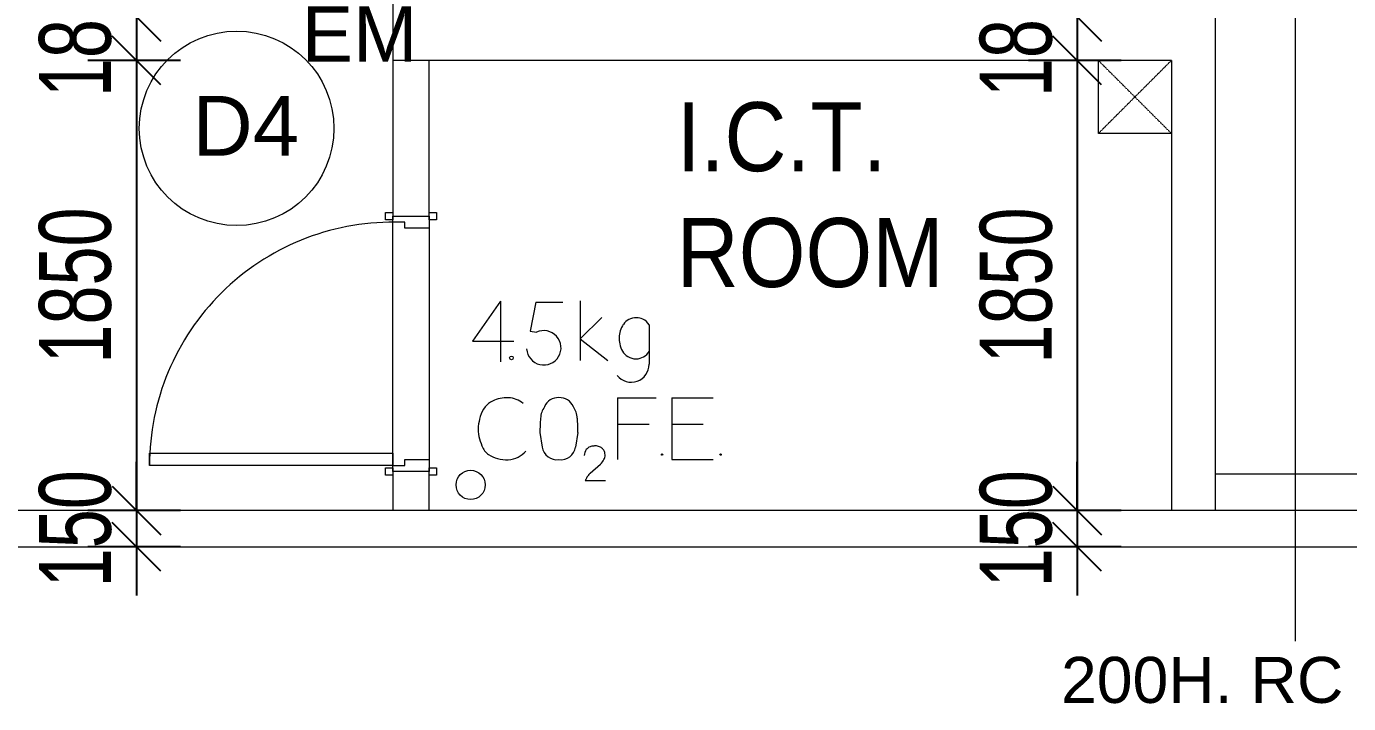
# Model space of a CAD drawing. Header units: millimetres. Extents: x 12827 to 109288, y -12264 to 68487.
# Drawn here: x 76834 to 82268, y 7064 to 9847 of the extents above; entities that cross this region are included whole.
import ezdxf

# ---------------------------------------------------------------- set-up
doc = ezdxf.new("R2010")
doc.units = ezdxf.units.MM
doc.linetypes.add('Car Lift Hidden', pattern=[1.6, 0.8, -0.8])
doc.linetypes.add('Dash', pattern=[6, 3, -3])
for name, color, linetype, lineweight in [('A-ANNO-DIMS', 211, 'Continuous', 5), ('A-ANNO-NOTE', 131, 'Continuous', 25), ('A-DETL', 90, 'Continuous', 9), ('A-DETL-GENF', 92, 'Continuous', 20), ('A-DETL-HDLN', 90, 'Dash', 9), ('A-DOOR', 31, 'Continuous', 20), ('A-DOOR-FRAM', 31, 'Continuous', 30), ('A-FLOR', 192, 'Continuous', 9), ('A-WALL', 113, 'Continuous', 20), ('G-ANNO-TEXT', 231, 'Continuous', 5)]:
    doc.layers.add(name, color=color, linetype=linetype, lineweight=lineweight)
doc.styles.add('Arial_1', font='arial.ttf', dxfattribs={"width": 0.7, "height": 295.05988})
doc.styles.add('Swis721 BT_2', font='swiss.ttf', dxfattribs={"width": 0.89, "height": 283.821263})
doc.styles.add('Swis721 BT_4', font='swiss.ttf', dxfattribs={"height": 245.978428})
doc.styles.add('Swis721 BT_5', font='swiss.ttf', dxfattribs={"height": 1.135285})
doc.styles.add('Swis721 BT_8', font='swiss.ttf', dxfattribs={"height": 189.214176})
doc.dimstyles.new('Linear_-_1_5mm_Arial', dxfattribs={"dimscale": 304.8, "dimtxt": 300, "dimasz": 0.656168, "dimexe": 0.656168, "dimexo": 0.0625, "dimgap": 0.328084, "dimtad": 1, "dimdec": 0, "dimzin": 0, "dimdsep": 46, "dimtxsty": 'Arial_1', "dimblk1": 'OBLIQUE', "dimblk2": 'OBLIQUE', "dimsah": 1, "dimcen": 0.09, "dimadec": 0, "dimazin": 0, "dimtfac": 1, "dimtdec": 4, "dimtix": 1, "dimtmove": 0, "dimatfit": 3, "dimfxl": 0.656168, "dimfxlon": 1, "dimtvp": 1, "dimtolj": 1, "dimtzin": 0, "dimarcsym": 2})

# ---------------------------------------------------------------- blocks, each defined once
blk = doc.blocks.new('DLN-Single Door__X05_ - _M26a_ 1000 x 2000 _WH_-14686134-Copy of 2_F')
at = {"layer": 'A-DOOR', "lineweight": 15}
for p, q in [((-500, 1075), (-450, 1075)), ((-500, 75), (-500, 1075)), ((-450, 1075), (-450, 75)), ((-540, 105), (-510, 105)), ((-540, 75), (-540, 105)), ((-510, 75), (-540, 75)), ((-510, 105), (-510, 75)), ((-450, 75), (-500, 75)), ((510, 75), (510, 105)), ((510, 105), (540, 105)), ((540, 75), (510, 75)), ((540, 105), (540, 75)), ((-540, -75), (-510, -75)), ((-540, -105), (-540, -75)), ((-510, -105), (-540, -105)), ((-510, -75), (-510, -105)), ((510, -105), (510, -75)), ((510, -75), (540, -75)), ((540, -105), (510, -105)), ((540, -75), (540, -105))]:
    blk.add_line(p, q, dxfattribs=at)
blk.add_arc((-500, 75), 1000, 359.5, 90, dxfattribs=at)
at = {"layer": 'A-DOOR-FRAM', "lineweight": 15}
for p, q in [((-525, 75), (-500, 75)), ((-525, -75), (-525, 75)), ((-500, 75), (-500, 25)), ((500, 75), (525, 75)), ((500, 25), (500, 75)), ((525, 75), (525, -75)), ((-500, 25), (-475, 25)), ((-475, 25), (-475, -75)), ((475, 25), (500, 25)), ((475, -75), (475, 25)), ((-475, -75), (-525, -75)), ((525, -75), (475, -75))]:
    blk.add_line(p, q, dxfattribs=at)
blk = doc.blocks.new('DLN_2D- CO2F_E - COFE-19082810-Copy of 2_F')
at = {"layer": 'A-DETL-GENF'}
for p, q in [((-17.3, 748.2), (-131.7, 584.8)), ((-17.3, 748.2), (-17.3, 498.9)), ((127.7, 744.7), (104.6, 625.9)), ((127.7, 744.7), (239.3, 744.7)), ((310.6, 749.5), (310.6, 505.3)), ((310.6, 593.7), (398.7, 681.9)), ((104.6, 625.9), (130.7, 620.8)), ((593.9, 651.6), (593.9, 489.4)), ((-131.7, 584.8), (37, 584.8)), ((310.6, 593.7), (423.7, 505.3)), ((463.2, 351.9), (623.2, 351.9)), ((463.2, 351.9), (463.2, 97.1)), ((686.3, 351.9), (856.3, 351.9)), ((686.3, 351.9), (686.3, 97.1)), ((463.2, 242.8), (593.2, 242.8)), ((686.3, 242.8), (816.3, 242.8)), ((144.8, 208.3), (154.2, 149.1)), ((301, 208.3), (291.6, 149.1)), ((351.6, 41.5), (393.3, 78.6)), ((686.3, 97.1), (856.3, 97.1)), ((330.8, 11.3), (414.5, 11.3))]:
    blk.add_line(p, q, dxfattribs=at)
for centre, radius in [((27.8, 515.4), 7.48), ((646.9, 118.2), 3), ((887.2, 118.2), 3), ((-140, -6.8), 60)]:
    blk.add_circle(centre, radius, dxfattribs=at)
for centre, radius, start, end in [((584.9, 589.2), 116.4, 146.781, 161.219), ((539, 619.3), 61.4, 118.4863, 146.781), ((539, 619.3), 61.4, 87.5137, 118.4863), ((538.4, 607.6), 73.2, 66.4863, 87.5137), ((544.7, 622), 57.4, 31.0497, 66.4863), ((160.8, 556.8), 70.7, 183.8046, 115.1955), ((550.8, 600.8), 80.3, 161.219, 180.781), ((653, 602.2), 182.6, 180.781, 189.219), ((556.9, 586.6), 85.2, 189.219, 210.781), ((520.1, 489.4), 73.8, 218.3959, 0), ((539, 575.9), 64.4, 210.781, 239.219), ((539, 575.9), 64.4, 239.219, 271.0549), ((539, 575.9), 64.4, 271.0549, 328.5853), ((-3.7, 248.5), 100.5, 117.3794, 139.3393), ((9.8, 218.4), 133.5, 87.6545, 116.6047), ((11.2, 253), 98.9, 49.3487, 87.6545), ((220.8, 289.2), 62.8, 88.1154, 155.8846), ((225, 289.2), 62.8, 24.1154, 91.8846), ((190.9, 195.7), 302.2, 164.9644, 172.7557), ((-3.7, 248.5), 100.5, 139.3393, 165.241), ((246.2, 259.9), 99.2, 146.4031, 175.5969), ((199.6, 259.9), 99.2, 4.4031, 33.5969), ((2, 220.3), 111.7, 173.0655, 194.7367), ((977, 203.7), 832.2, 175.5969, 179.6803), ((-531.2, 203.7), 832.2, 0.3197, 4.4031), ((290.2, 299.4), 410.6, 195.1825, 200.7734), ((-22, 180.7), 76.5, 200.5788, 234.8357), ((1.7, 216.2), 119.2, 235.3378, 254.6622), ((9.8, 196.2), 99.8, 297.0921, 320.3091), ((215.5, 158.8), 62.1, 189, 276.8019), ((230.2, 158.8), 62.1, 263.1981, 351), ((366.1, 113.7), 39.4, 141.0169, 178.9831), ((366.1, 113.7), 39.4, 112.8661, 141.0169), ((366.1, 113.7), 39.4, 90.3809, 112.8661), ((372.1, 109.6), 44, 77.7176, 98.2824), ((371.2, 105.3), 48.4, 58.2824, 77.7176), ((381.1, 121.3), 29.6, 35.7176, 58.2824), ((370.2, 113.4), 43.1, 18.2824, 35.7176), ((384.5, 118.2), 28, 357.7176, 18.2824), ((382.8, 115.1), 29.7, 342.2769, 3.7231), ((7, 236.9), 140.6, 254.7908, 273.2092), ((9.8, 196.2), 99.8, 272.9079, 297.0921), ((334.4, 139.8), 84.9, 313.9551, 330.0449), ((299.9, 141.6), 116.8, 337.7231, 342.2769), ((457.2, -49.8), 140.4, 145.8137, 154.1863), ((407.5, -16), 80.3, 134.1863, 145.8137)]:
    blk.add_arc(centre, radius, start, end, dxfattribs=at)
blk = doc.blocks.new('GBP_Door Mark - 2 x 1_3_R_T_ Border _EM_ON_-18777231-Copy of 2_F')
at = {"layer": 'A-ANNO-NOTE', "lineweight": 5}
blk.add_circle((-31.356, 27.261), 2, dxfattribs=at)
at = {"layer": 'A-ANNO-NOTE', "lineweight": 5, "insert": (-30.02, 29.767), "char_height": 1.1353, "width": 2.7792, "attachment_point": 1, "line_spacing_factor": 1.00667, "style": 'Swis721 BT_5'}
blk.add_mtext('EM', dxfattribs=at)
blk = doc.blocks.new('_Oblique')
at = {"color": 0, "linetype": 'ByBlock', "lineweight": -2}
blk.add_line((-0.5, -0.5), (0.5, 0.5), dxfattribs=at)
blk = doc.blocks.new('DIMBLOCK87-Copy of 2_F')
at = {"layer": 'A-ANNO-DIMS', "color": 0, "lineweight": -2, "transparency": 16777216}
for p, q in [((81333.3, 12077.5), (80952.4, 12077.5)), ((81152.4, 12077.5), (81152.4, 9887.5)), ((81333.3, 9887.5), (80952.4, 9887.5))]:
    blk.add_line(p, q, dxfattribs=at)
at = {"layer": 'Defpoints', "color": 0, "transparency": 16777216}
for p in [(81352.4, 12077.5), (81152.4, 9887.5), (81352.4, 9887.5)]:
    blk.add_point(p, dxfattribs=at)
at = {"layer": 'A-ANNO-DIMS', "color": 0, "lineweight": -2, "transparency": 16777216, "xscale": 200, "yscale": 200, "zscale": 200}
for p, rotation in [((81152.4, 12077.5), 90), ((81152.4, 9887.5), 270)]:
    blk.add_blockref('_Oblique', p, dxfattribs=dict(at, rotation=rotation))
at = {"layer": 'A-ANNO-DIMS', "color": 0, "transparency": 16777216, "insert": (80901.7, 10982.5), "char_height": 295.06, "width": 753.231, "attachment_point": 5, "rotation": 90, "style": 'Arial_1'}
blk.add_mtext('\\A1;2190', dxfattribs=at)
blk = doc.blocks.new('DIMBLOCK88-Copy of 2_F')
at = {"layer": 'A-ANNO-DIMS', "color": 0, "lineweight": -2, "transparency": 16777216}
for p, q in [((81152.4, 9887.5), (81152.4, 10087.5)), ((81333.3, 9887.5), (80952.4, 9887.5)), ((81152.4, 9887.5), (81152.4, 9707.5)), ((81333.3, 9707.5), (80952.4, 9707.5)), ((81152.4, 9707.5), (81152.4, 9507.5))]:
    blk.add_line(p, q, dxfattribs=at)
at = {"layer": 'Defpoints', "color": 0, "transparency": 16777216}
for p in [(81352.4, 9887.5), (81152.4, 9707.5), (81352.4, 9707.5)]:
    blk.add_point(p, dxfattribs=at)
at = {"layer": 'A-ANNO-DIMS', "color": 0, "lineweight": -2, "transparency": 16777216, "xscale": 200, "yscale": 200, "zscale": 200}
for p, rotation in [((81152.4, 9887.5), 270), ((81152.4, 9707.5), 90)]:
    blk.add_blockref('_Oblique', p, dxfattribs=dict(at, rotation=rotation))
at = {"layer": 'A-ANNO-DIMS', "color": 0, "transparency": 16777216, "insert": (80901.7, 9797.5), "char_height": 295.06, "width": 564.923, "attachment_point": 5, "rotation": 90, "style": 'Arial_1'}
blk.add_mtext('\\A1;180', dxfattribs=at)
blk = doc.blocks.new('DIMBLOCK89-Copy of 2_F')
at = {"layer": 'A-ANNO-DIMS', "color": 0, "lineweight": -2, "transparency": 16777216}
for p, q in [((81333.3, 9707.5), (80952.4, 9707.5)), ((81152.4, 9707.5), (81152.4, 7857.5)), ((81333.3, 7857.5), (80952.4, 7857.5))]:
    blk.add_line(p, q, dxfattribs=at)
at = {"layer": 'Defpoints', "color": 0, "transparency": 16777216}
for p in [(81352.4, 9707.5), (81152.4, 7857.5), (81352.4, 7857.5)]:
    blk.add_point(p, dxfattribs=at)
at = {"layer": 'A-ANNO-DIMS', "color": 0, "lineweight": -2, "transparency": 16777216, "xscale": 200, "yscale": 200, "zscale": 200}
for p, rotation in [((81152.4, 9707.5), 90), ((81152.4, 7857.5), 270)]:
    blk.add_blockref('_Oblique', p, dxfattribs=dict(at, rotation=rotation))
at = {"layer": 'A-ANNO-DIMS', "color": 0, "transparency": 16777216, "insert": (80901.7, 8782.5), "char_height": 295.06, "width": 753.231, "attachment_point": 5, "rotation": 90, "style": 'Arial_1'}
blk.add_mtext('\\A1;1850', dxfattribs=at)
blk = doc.blocks.new('DIMBLOCK90-Copy of 2_F')
at = {"layer": 'A-ANNO-DIMS', "color": 0, "lineweight": -2, "transparency": 16777216}
for p, q in [((81152.4, 7857.5), (81152.4, 8057.5)), ((81333.3, 7857.5), (80952.4, 7857.5)), ((81152.4, 7857.5), (81152.4, 7707.5)), ((81333.3, 7707.5), (80952.4, 7707.5)), ((81152.4, 7707.5), (81152.4, 7507.5))]:
    blk.add_line(p, q, dxfattribs=at)
at = {"layer": 'Defpoints', "color": 0, "transparency": 16777216}
for p in [(81352.4, 7857.5), (81152.4, 7707.5), (81352.4, 7707.5)]:
    blk.add_point(p, dxfattribs=at)
at = {"layer": 'A-ANNO-DIMS', "color": 0, "lineweight": -2, "transparency": 16777216, "xscale": 200, "yscale": 200, "zscale": 200}
for p, rotation in [((81152.4, 7857.5), 270), ((81152.4, 7707.5), 90)]:
    blk.add_blockref('_Oblique', p, dxfattribs=dict(at, rotation=rotation))
at = {"layer": 'A-ANNO-DIMS', "color": 0, "transparency": 16777216, "insert": (80901.7, 7782.5), "char_height": 295.06, "width": 564.923, "attachment_point": 5, "rotation": 90, "style": 'Arial_1'}
blk.add_mtext('\\A1;150', dxfattribs=at)
blk = doc.blocks.new('DIMBLOCK118-Copy of 2_F')
at = {"layer": 'A-ANNO-DIMS', "color": 0, "lineweight": -2, "transparency": 16777216}
for p, q in [((77466.7, 12077.5), (77085.7, 12077.5)), ((77285.7, 12077.5), (77285.7, 9887.5)), ((77466.7, 9887.5), (77085.7, 9887.5))]:
    blk.add_line(p, q, dxfattribs=at)
at = {"layer": 'Defpoints', "color": 0, "transparency": 16777216}
for p in [(77485.7, 12077.5), (77285.7, 9887.5), (77485.7, 9887.5)]:
    blk.add_point(p, dxfattribs=at)
at = {"layer": 'A-ANNO-DIMS', "color": 0, "lineweight": -2, "transparency": 16777216, "xscale": 200, "yscale": 200, "zscale": 200}
for p, rotation in [((77285.7, 12077.5), 90), ((77285.7, 9887.5), 270)]:
    blk.add_blockref('_Oblique', p, dxfattribs=dict(at, rotation=rotation))
at = {"layer": 'A-ANNO-DIMS', "color": 0, "transparency": 16777216, "insert": (77035.1, 10982.5), "char_height": 295.06, "width": 753.231, "attachment_point": 5, "rotation": 90, "style": 'Arial_1'}
blk.add_mtext('\\A1;2190', dxfattribs=at)
blk = doc.blocks.new('DIMBLOCK119-Copy of 2_F')
at = {"layer": 'A-ANNO-DIMS', "color": 0, "lineweight": -2, "transparency": 16777216}
for p, q in [((77285.7, 9887.5), (77285.7, 10087.5)), ((77466.7, 9887.5), (77085.7, 9887.5)), ((77285.7, 9887.5), (77285.7, 9707.5)), ((77466.7, 9707.5), (77085.7, 9707.5)), ((77285.7, 9707.5), (77285.7, 9507.5))]:
    blk.add_line(p, q, dxfattribs=at)
at = {"layer": 'Defpoints', "color": 0, "transparency": 16777216}
for p in [(77485.7, 9887.5), (77285.7, 9707.5), (77485.7, 9707.5)]:
    blk.add_point(p, dxfattribs=at)
at = {"layer": 'A-ANNO-DIMS', "color": 0, "lineweight": -2, "transparency": 16777216, "xscale": 200, "yscale": 200, "zscale": 200}
for p, rotation in [((77285.7, 9887.5), 270), ((77285.7, 9707.5), 90)]:
    blk.add_blockref('_Oblique', p, dxfattribs=dict(at, rotation=rotation))
at = {"layer": 'A-ANNO-DIMS', "color": 0, "transparency": 16777216, "insert": (77035.1, 9797.5), "char_height": 295.06, "width": 564.923, "attachment_point": 5, "rotation": 90, "style": 'Arial_1'}
blk.add_mtext('\\A1;180', dxfattribs=at)
blk = doc.blocks.new('DIMBLOCK120-Copy of 2_F')
at = {"layer": 'A-ANNO-DIMS', "color": 0, "lineweight": -2, "transparency": 16777216}
for p, q in [((77466.7, 9707.5), (77085.7, 9707.5)), ((77285.7, 9707.5), (77285.7, 7857.5)), ((77466.7, 7857.5), (77085.7, 7857.5))]:
    blk.add_line(p, q, dxfattribs=at)
at = {"layer": 'Defpoints', "color": 0, "transparency": 16777216}
for p in [(77485.7, 9707.5), (77285.7, 7857.5), (77485.7, 7857.5)]:
    blk.add_point(p, dxfattribs=at)
at = {"layer": 'A-ANNO-DIMS', "color": 0, "lineweight": -2, "transparency": 16777216, "xscale": 200, "yscale": 200, "zscale": 200}
for p, rotation in [((77285.7, 9707.5), 90), ((77285.7, 7857.5), 270)]:
    blk.add_blockref('_Oblique', p, dxfattribs=dict(at, rotation=rotation))
at = {"layer": 'A-ANNO-DIMS', "color": 0, "transparency": 16777216, "insert": (77035.1, 8782.5), "char_height": 295.06, "width": 753.231, "attachment_point": 5, "rotation": 90, "style": 'Arial_1'}
blk.add_mtext('\\A1;1850', dxfattribs=at)
blk = doc.blocks.new('DIMBLOCK121-Copy of 2_F')
at = {"layer": 'A-ANNO-DIMS', "color": 0, "lineweight": -2, "transparency": 16777216}
for p, q in [((77285.7, 7857.5), (77285.7, 8057.5)), ((77466.7, 7857.5), (77085.7, 7857.5)), ((77285.7, 7857.5), (77285.7, 7707.5)), ((77466.7, 7707.5), (77085.7, 7707.5)), ((77285.7, 7707.5), (77285.7, 7507.5))]:
    blk.add_line(p, q, dxfattribs=at)
at = {"layer": 'Defpoints', "color": 0, "transparency": 16777216}
for p in [(77485.7, 7857.5), (77285.7, 7707.5), (77485.7, 7707.5)]:
    blk.add_point(p, dxfattribs=at)
at = {"layer": 'A-ANNO-DIMS', "color": 0, "lineweight": -2, "transparency": 16777216, "xscale": 200, "yscale": 200, "zscale": 200}
for p, rotation in [((77285.7, 7857.5), 270), ((77285.7, 7707.5), 90)]:
    blk.add_blockref('_Oblique', p, dxfattribs=dict(at, rotation=rotation))
at = {"layer": 'A-ANNO-DIMS', "color": 0, "transparency": 16777216, "insert": (77035.1, 7782.5), "char_height": 295.06, "width": 564.923, "attachment_point": 5, "rotation": 90, "style": 'Arial_1'}
blk.add_mtext('\\A1;150', dxfattribs=at)

msp = doc.modelspace()

# ---------------------------------------------------------------- linework, layer by layer
at = {"layer": 'A-DETL', "linetype": 'Car Lift Hidden'}
for p, q in [((81239.29296, 9707.48546), (81539.29296, 9407.48546)), ((81239.29296, 9407.48546), (81539.29296, 9707.48546))]:
    msp.add_line(p, q, dxfattribs=at)
at = {"layer": 'A-DETL-HDLN'}
msp.add_line((78489.29296, 9707.48546), (78339.29296, 9707.48546), dxfattribs=at)
at = {"layer": 'A-FLOR'}
for p, q in [((81239.29296, 9407.48546), (81239.29296, 9707.48546)), ((81539.29296, 9407.48546), (81239.29296, 9407.48546)), ((78489.29296, 9017.48549), (78489.29296, 8067.48549)), ((81719.29296, 8007.48549), (85892.79296, 8007.48549))]:
    msp.add_line(p, q, dxfattribs=at)
at = {"layer": 'A-FLOR', "lineweight": 20}
msp.add_line((78339.29296, 8042.48549), (78339.29296, 9042.48549), dxfattribs=at)
at = {"layer": 'A-WALL'}
for p, q in [((81719.29296, 12077.48546), (81719.29296, 7857.48549)), ((78339.29296, 10142.48546), (78339.29296, 9067.48549)), ((81539.29296, 9707.48546), (78339.29296, 9707.48546)), ((78489.29296, 9067.48549), (78489.29296, 9707.48546)), ((81539.29296, 9707.48546), (81539.29296, 7857.48549)), ((78339.29296, 9067.48549), (78489.29296, 9067.48549)), ((78339.29296, 8017.48549), (78339.29296, 7857.48549)), ((78489.29296, 8017.48549), (78339.29296, 8017.48549)), ((78489.29296, 7857.48549), (78489.29296, 8017.48549)), ((85936.29296, 7857.48549), (39939.29297, 7857.48549)), ((39939.29297, 7707.48549), (85936.29296, 7707.48549))]:
    msp.add_line(p, q, dxfattribs=at)
at = {"layer": 'G-ANNO-TEXT', "color": 130}
msp.add_line((82048.70227, 9954.14467), (82048.70227, 7320.2772), dxfattribs=at)

# ---------------------------------------------------------------- block references
at = {"layer": 'A-ANNO-NOTE', "lineweight": 5, "xscale": 200, "yscale": 200, "zscale": 200}
msp.add_blockref('GBP_Door Mark - 2 x 1_3_R_T_ Border _EM_ON_-18777231-Copy of 2_F', (83968.77805, 3976.2859), dxfattribs=at)
at = {"layer": 'A-DETL-GENF'}
msp.add_blockref('DLN_2D- CO2F_E - COFE-19082810-Copy of 2_F', (78799.29296, 7969.31323), dxfattribs=at)
at = {"layer": 'A-DOOR', "lineweight": 15, "rotation": 90}
msp.add_blockref('DLN-Single Door__X05_ - _M26a_ 1000 x 2000 _WH_-14686134-Copy of 2_F', (78414.29296, 8542.48549), dxfattribs=at)

# ---------------------------------------------------------------- texts
at = {"layer": 'A-ANNO-NOTE', "lineweight": 5, "insert": (77735.09924, 9562.02216), "char_height": 245.978428, "width": 514.7814219, "attachment_point": 2, "line_spacing_factor": 1.00667, "style": 'Swis721 BT_4'}
msp.add_mtext('D4', dxfattribs=at)
at = {"layer": 'G-ANNO-TEXT', "color": 7, "attachment_point": 1, "line_spacing_factor": 1.00667}
for s, insert, char_height, width, style in [('I.C.T.\\PROOM', (79506.36821, 9536.08314), 283.821263, 1274.4, 'Swis721 BT_2'), ('200H. RC CURB\\P', (81085.70227, 7255.52312), 189.2141757, 2311.2, 'Swis721 BT_8')]:
    msp.add_mtext(s, dxfattribs=dict(at, insert=insert, char_height=char_height, width=width, style=style))

# ---------------------------------------------------------------- dimensions: what is measured, and where the dimension line sits
at = {"layer": 'A-ANNO-DIMS'}
for base, p1, p2, override, picture, middle in [((77285.72162, 9887.48546), (77485.72162, 12077.48546), (77485.72162, 9887.48546), {"dimpost": '<>', "dimfxl": 2190}, 'DIMBLOCK118-Copy of 2_F', (77035.07202, 10982.48546)), ((81152.38197, 9887.48546), (81352.38197, 12077.48546), (81352.38197, 9887.48546), {"dimpost": '<>', "dimfxl": 2190}, 'DIMBLOCK87-Copy of 2_F', (80901.73237, 10982.48546)), ((77285.72162, 9707.48546), (77485.72162, 9887.48546), (77485.72162, 9707.48546), {"dimpost": '<>', "dimfxl": 180}, 'DIMBLOCK119-Copy of 2_F', (77035.07202, 9797.48546)), ((81152.38197, 9707.48546), (81352.38197, 9887.48546), (81352.38197, 9707.48546), {"dimpost": '<>', "dimfxl": 180}, 'DIMBLOCK88-Copy of 2_F', (80901.73237, 9797.48546)), ((77285.72162, 7857.48549), (77485.72162, 9707.48546), (77485.72162, 7857.48549), {"dimpost": '<>', "dimfxl": 1849.999972}, 'DIMBLOCK120-Copy of 2_F', (77035.07202, 8782.48547)), ((81152.38197, 7857.48549), (81352.38197, 9707.48546), (81352.38197, 7857.48549), {"dimpost": '<>', "dimfxl": 1849.999972}, 'DIMBLOCK89-Copy of 2_F', (80901.73237, 8782.48547)), ((77285.72162, 7707.48549), (77485.72162, 7857.48549), (77485.72162, 7707.48549), {"dimpost": '<>', "dimfxl": 150}, 'DIMBLOCK121-Copy of 2_F', (77035.07202, 7782.48549)), ((81152.38197, 7707.48549), (81352.38197, 7857.48549), (81352.38197, 7707.48549), {"dimpost": '<>', "dimfxl": 150}, 'DIMBLOCK90-Copy of 2_F', (80901.73237, 7782.48549))]:
    dim = msp.add_linear_dim(base=base, p1=p1, p2=p2, angle=90, dimstyle='Linear_-_1_5mm_Arial', override=override, dxfattribs=at)
    dim.commit()
    dim.dimension.update_dxf_attribs({"geometry": picture, "text_midpoint": middle})

doc.saveas('drawing.dxf')
